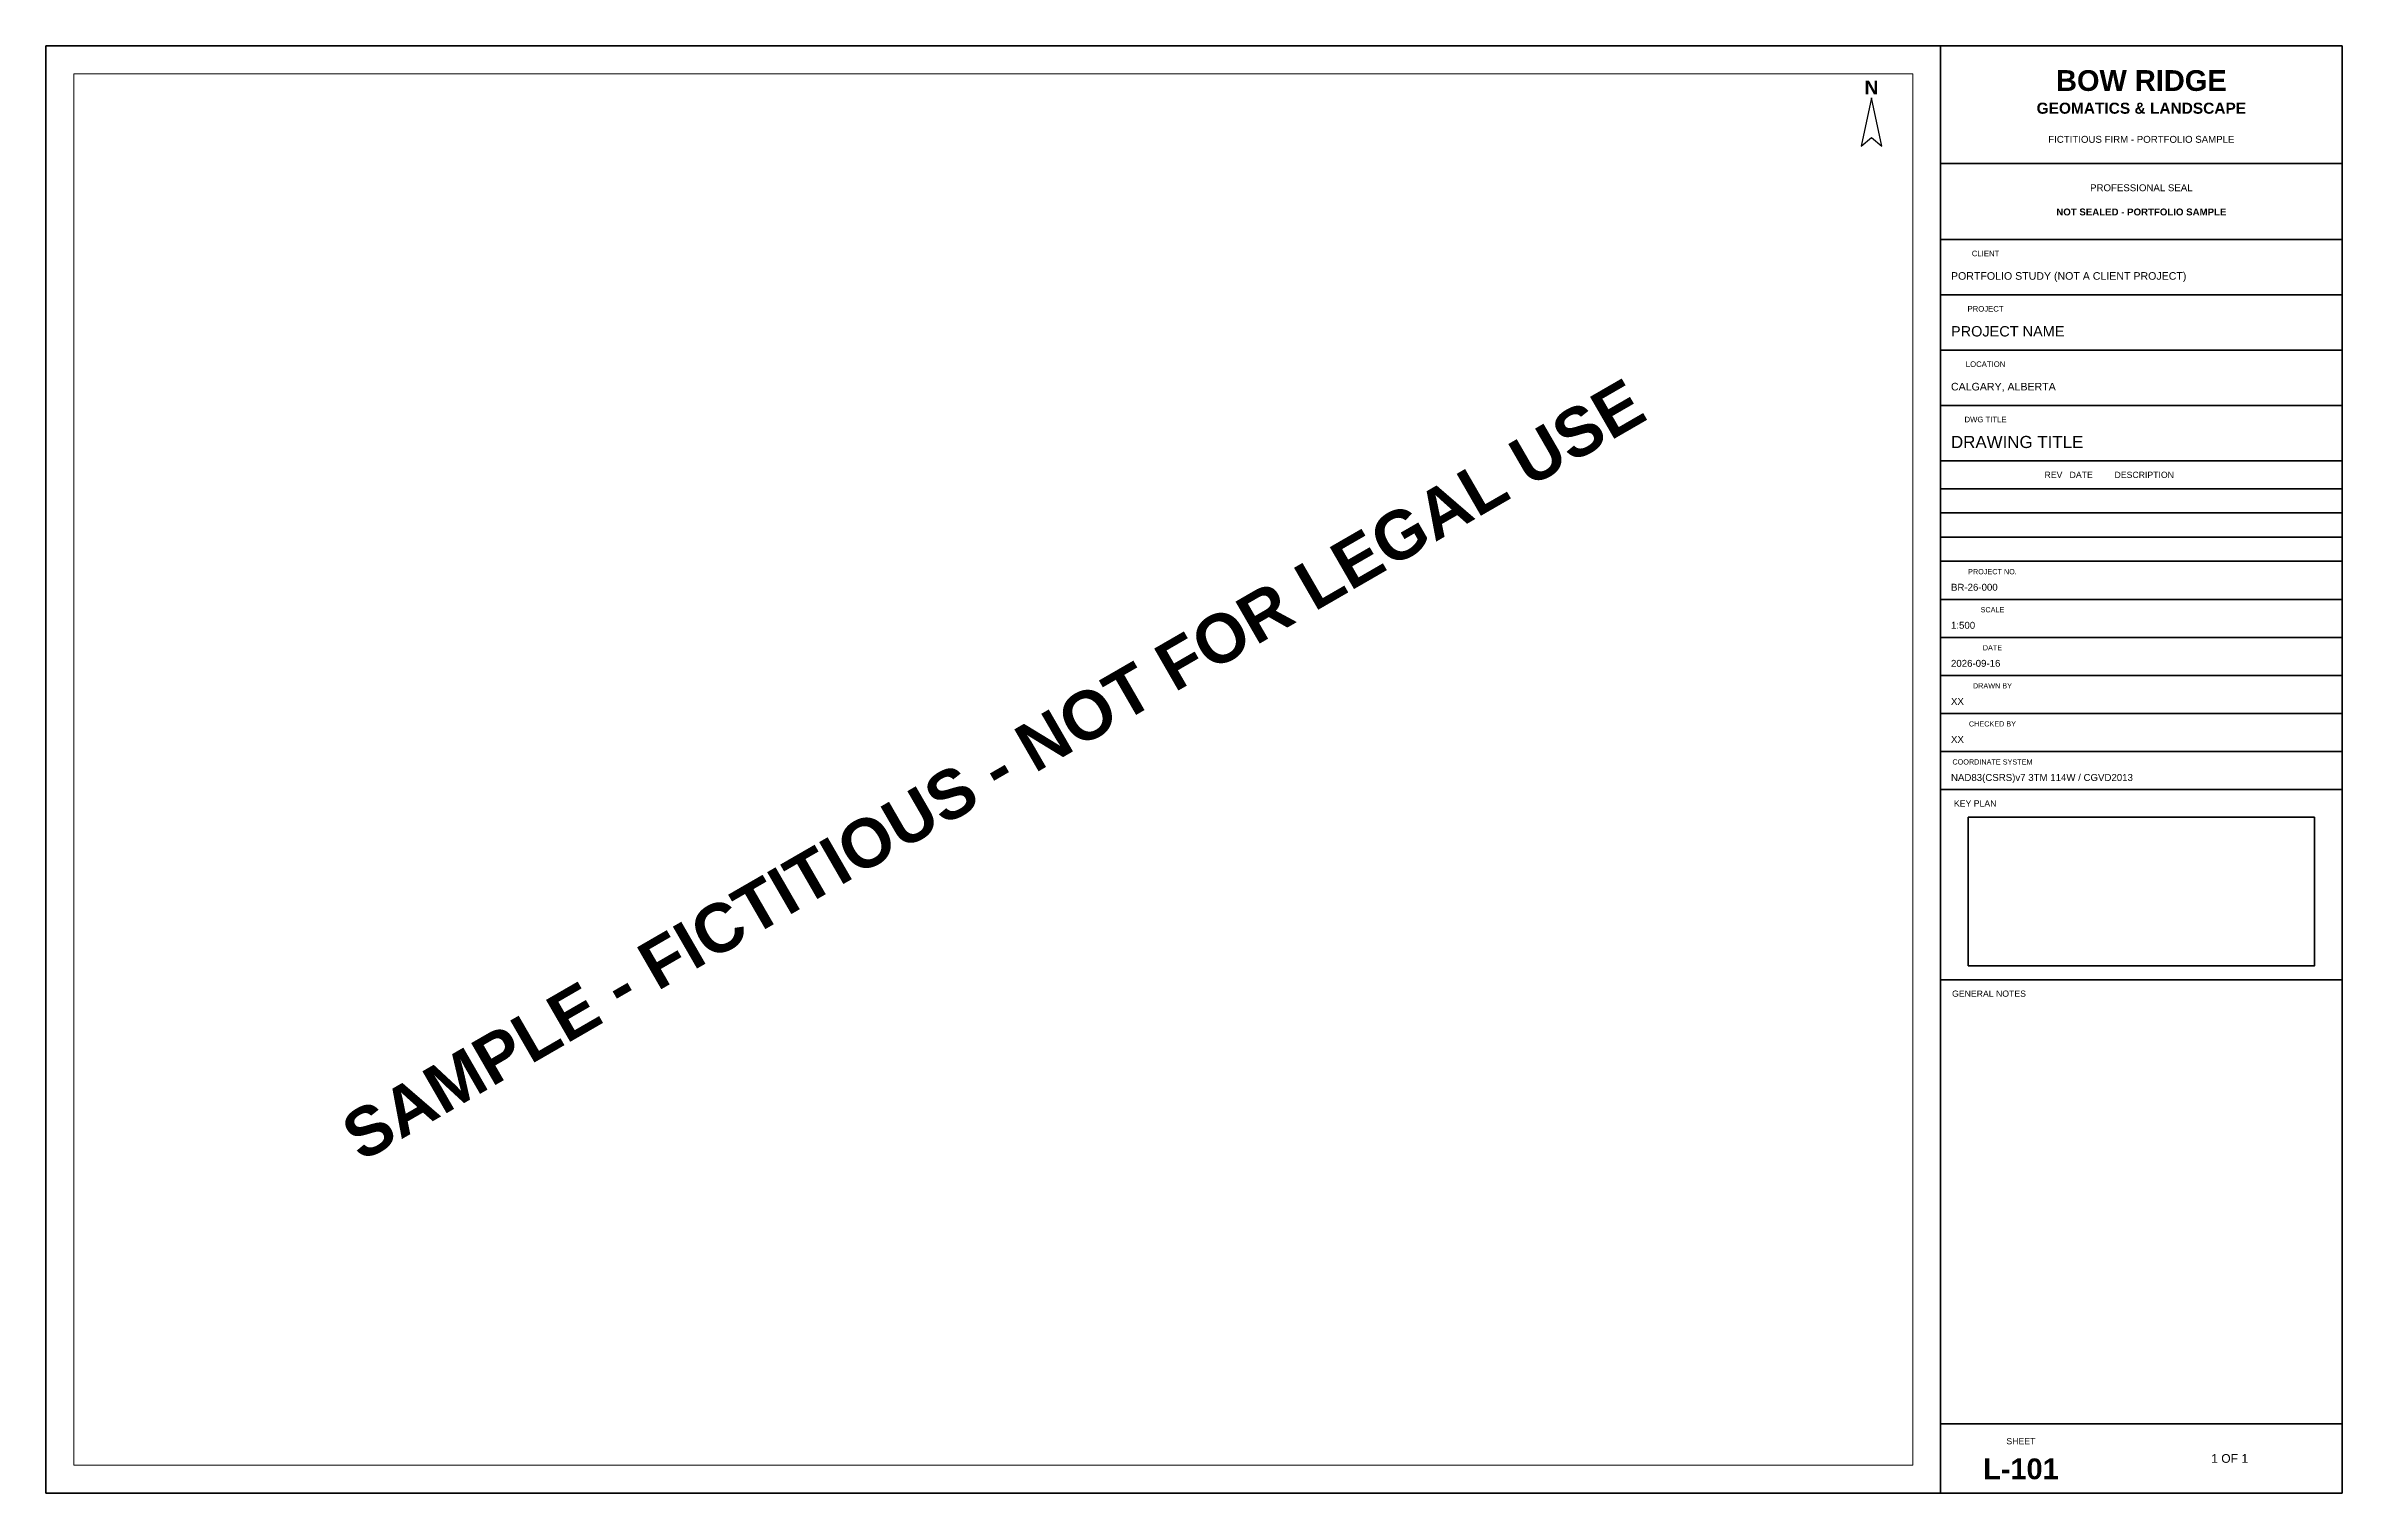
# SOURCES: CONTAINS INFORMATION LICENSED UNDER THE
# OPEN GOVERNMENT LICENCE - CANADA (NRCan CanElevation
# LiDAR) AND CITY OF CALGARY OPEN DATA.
# Paper-space layout '11x17' of a CAD drawing. Header units: metres. Extents: x 10 to 422, y 10 to 269.
import ezdxf
from ezdxf.enums import TextEntityAlignment as Align

# ---------------------------------------------------------------- set-up
doc = ezdxf.new("R2010")
doc.units = ezdxf.units.M
doc.header["$LTSCALE"] = 0.5
for name, color, linetype, lineweight in [('G-ANNO-NRTH', 7, 'Continuous', 25), ('G-ANNO-TTLB', 7, 'Continuous', 35), ('G-ANNO-WMRK', 8, 'Continuous', 35)]:
    doc.layers.add(name, color=color, linetype=linetype, lineweight=lineweight)
doc.layers.add('G-VPRT', color=8, linetype='Continuous', lineweight=13, plot=False)
doc.styles.add('BR-STD', font='arial.ttf')
doc.styles.add('BR-TITLE', font='arialbd.ttf')

# ---------------------------------------------------------------- blocks, each defined once
blk = doc.blocks.new('TB-11X17')
at = {"color": 0, "lineweight": -2}
for p, q in [((349.8, 10), (349.8, 269.4)), ((349.8, 248.32), (421.8, 248.32)), ((349.8, 234.68), (421.8, 234.68)), ((349.8, 224.76), (421.8, 224.76)), ((349.8, 214.84), (421.8, 214.84)), ((349.8, 204.92), (421.8, 204.92)), ((349.8, 195), (421.8, 195)), ((349.8, 190.04), (421.8, 190.04)), ((349.8, 185.7), (421.8, 185.7)), ((349.8, 181.36), (421.8, 181.36)), ((349.8, 177.02), (421.8, 177.02)), ((349.8, 170.2), (421.8, 170.2)), ((349.8, 163.38), (421.8, 163.38)), ((349.8, 156.56), (421.8, 156.56)), ((349.8, 149.74), (421.8, 149.74)), ((349.8, 142.92), (421.8, 142.92)), ((349.8, 136.1), (421.8, 136.1)), ((349.8, 102), (421.8, 102)), ((349.8, 22.4), (421.8, 22.4))]:
    blk.add_line(p, q, dxfattribs=at)
for points in [[(10, 10), (421.8, 10), (421.8, 269.4), (10, 269.4)], [(354.76, 104.48), (416.84, 104.48), (416.84, 131.14), (354.76, 131.14)]]:
    blk.add_lwpolyline(points, close=True, dxfattribs=at)
for s, height, style, p in [('BOW RIDGE', 3.72, 'BR-TITLE', (385.8, 263.2)), ('GEOMATICS & LANDSCAPE', 1.984, 'BR-TITLE', (385.8, 258.24)), ('FICTITIOUS FIRM - PORTFOLIO SAMPLE', 1.24, 'BR-STD', (385.8, 252.66)), ('PROFESSIONAL SEAL', 1.24, 'BR-STD', (385.8, 243.98)), ('NOT SEALED - PORTFOLIO SAMPLE', 1.24, 'BR-TITLE', (385.8, 239.64)), ('CLIENT', 0.992, 'BR-STD', (357.86, 232.2)), ('PROJECT', 0.992, 'BR-STD', (357.86, 222.28)), ('LOCATION', 0.992, 'BR-STD', (357.86, 212.36)), ('DWG TITLE', 0.992, 'BR-STD', (357.86, 202.44)), ('REV   DATE         DESCRIPTION', 1.116, 'BR-STD', (380.04, 192.52)), ('PROJECT NO.', 0.93, 'BR-STD', (359.1, 175.16)), ('SCALE', 0.93, 'BR-STD', (359.1, 168.34)), ('DATE', 0.93, 'BR-STD', (359.1, 161.52)), ('DRAWN BY', 0.93, 'BR-STD', (359.1, 154.7)), ('CHECKED BY', 0.93, 'BR-STD', (359.1, 147.88)), ('COORDINATE SYSTEM', 0.93, 'BR-STD', (359.1, 141.06)), ('KEY PLAN', 1.116, 'BR-STD', (356, 133.62)), ('GENERAL NOTES', 1.116, 'BR-STD', (358.48, 99.52)), ('SHEET', 1.116, 'BR-STD', (364.2, 19.3))]:
    blk.add_text(s, height=height, dxfattribs=dict(at, style=style)).set_placement(p, align=Align.MIDDLE_CENTER)
at = {"color": 0, "lineweight": -2, "style": 'BR-STD'}
for tag, height, p in [('CLIENT', 1.36, (351.66, 228.17)), ('PROJECT', 1.86, (351.66, 218.25)), ('LOCATION', 1.36, (351.66, 208.33)), ('DWG_TITLE', 2.17, (351.66, 198.41)), ('REV1', 1.12, (351.66, 187.87)), ('REV2', 1.12, (351.66, 183.53)), ('REV3', 1.12, (351.66, 179.19)), ('PROJ_NO', 1.24, (351.66, 172.37)), ('SCALE', 1.24, (351.66, 165.55)), ('DATE', 1.24, (351.66, 158.73)), ('DRAWN', 1.24, (351.66, 151.91)), ('CHECKED', 1.24, (351.66, 145.09)), ('CRS', 1.24, (351.66, 138.27))]:
    blk.add_attdef(tag, text='', height=height, dxfattribs=at).set_placement(p, align=Align.MIDDLE_LEFT)
at = {"color": 0, "lineweight": -2}
for tag, height, style, p in [('SHEETS', 1.55, 'BR-STD', (401.64, 16.2)), ('SHEET_NO', 3.72, 'BR-TITLE', (364.2, 14.34))]:
    blk.add_attdef(tag, text='', height=height, dxfattribs=dict(at, style=style)).set_placement(p, align=Align.MIDDLE_CENTER)
blk = doc.blocks.new('WATERMARK-SAMPLE')
at = {"color": 0, "lineweight": -2, "style": 'BR-TITLE'}
blk.add_text('SAMPLE - FICTITIOUS - NOT FOR LEGAL USE', height=14, dxfattribs=at).set_placement((0, 0), align=Align.MIDDLE_CENTER)
blk = doc.blocks.new('NORTH-ARROW')
at = {"color": 0, "lineweight": -2}
blk.add_lwpolyline([(0, 10), (-3, -4), (0, -1.5), (3, -4)], close=True, dxfattribs=at)
at = {"color": 0, "lineweight": -2, "style": 'BR-TITLE'}
blk.add_text('N', height=4, dxfattribs=at).set_placement((0, 13), align=Align.MIDDLE_CENTER)

psp = doc.layouts.new('11x17')

# ---------------------------------------------------------------- block references
at = {"layer": 'G-ANNO-NRTH', "xscale": 0.62, "yscale": 0.62}
psp.add_blockref('NORTH-ARROW', (337.4, 253.9), dxfattribs=at)
at = {"layer": 'G-ANNO-TTLB'}
psp.add_blockref('TB-11X17', (0, 0), dxfattribs=at).add_auto_attribs({'CLIENT': 'PORTFOLIO STUDY (NOT A CLIENT PROJECT)', 'PROJECT': 'PROJECT NAME', 'LOCATION': 'CALGARY, ALBERTA', 'DWG_TITLE': 'DRAWING TITLE', 'PROJ_NO': 'BR-26-000', 'SCALE': '1:500', 'DATE': '2026-09-16', 'DRAWN': 'XX', 'CHECKED': 'XX', 'CRS': 'NAD83(CSRS)v7 3TM 114W / CGVD2013', 'SHEET_NO': 'L-101', 'SHEETS': '1 OF 1'})
at = {"layer": 'G-ANNO-WMRK', "xscale": 0.62, "yscale": 0.62, "rotation": 30}
psp.add_blockref('WATERMARK-SAMPLE', (179.9, 139.7), dxfattribs=at)

# ---------------------------------------------------------------- viewports
at = {"layer": 'G-VPRT'}
psp.add_viewport(center=(179.9, 139.7), size=(329.8, 249.4), view_center_point=(0, 0), view_height=124.7, dxfattribs=at)

doc.saveas('drawing.dxf')
